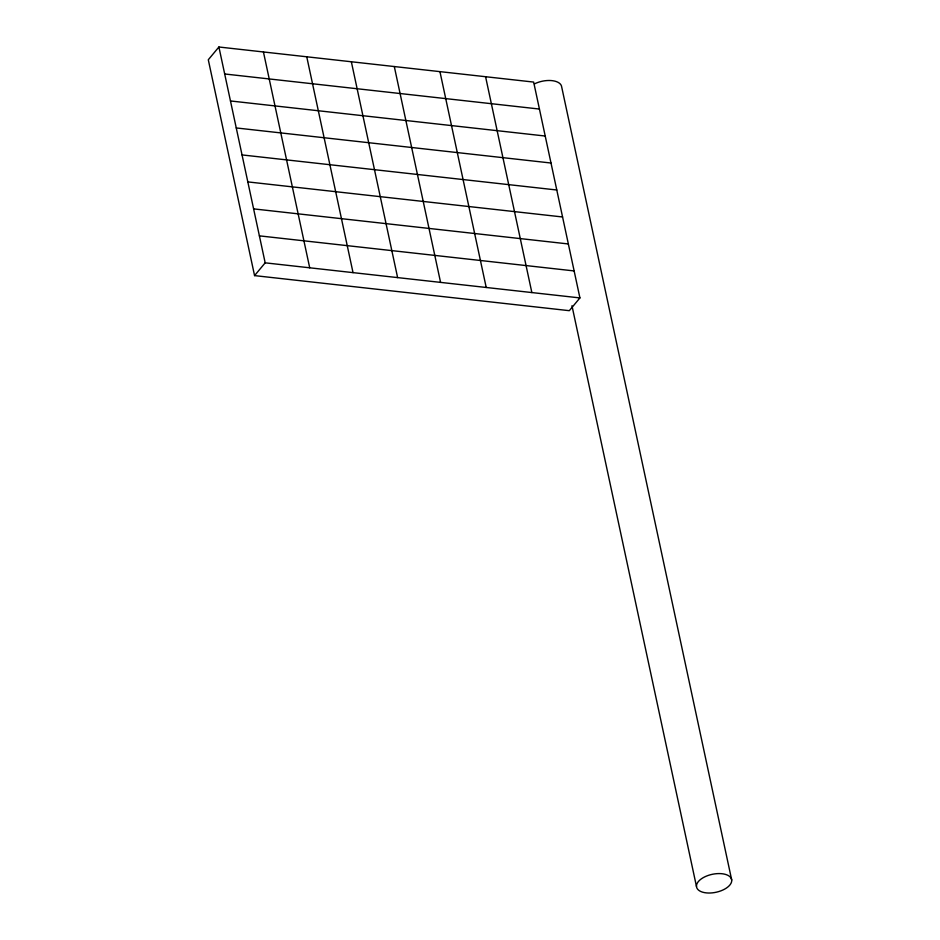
<?xml version="1.0" encoding="UTF-8"?>
<svg xmlns="http://www.w3.org/2000/svg" width="940" height="940" viewBox="0 0 940 940"><rect width="100%" height="100%" fill="white"/><g stroke="black" fill="none" stroke-linecap="round" stroke-linejoin="round"><path stroke-width="1.41" d="M218.903 47L208.292 59.761L254.564 275.608L569.311 310.682L579.921 297.921L533.65 82.074L218.903 47L265.174 262.836L254.564 275.608M224.684 73.978L539.431 109.052M230.476 100.956L545.212 136.03M236.257 127.946L551.005 163.02M242.038 154.924L556.786 189.998M247.819 181.902L562.567 216.976M253.612 208.88L568.347 243.954M259.393 235.858L574.14 270.932M265.174 262.836L579.921 297.921M731.708 880.028A17.931 9.177 -12.1 0 0 704.459 876.997A17.931 9.177 -12.1 0 0 706.14 892.871A17.931 9.177 -12.1 0 0 731.708 880.028L561.685 86.938A17.931 9.177 -12.1 0 0 534.425 83.907M571.966 305.735L696.493 886.573M485.581 76.716L531.852 292.563M439.944 71.628L486.215 287.476M394.306 66.552L440.578 282.388M351.349 61.758L397.62 277.606M306.757 56.788L353.029 272.635M263.435 51.959L309.707 267.806"/></g></svg>
